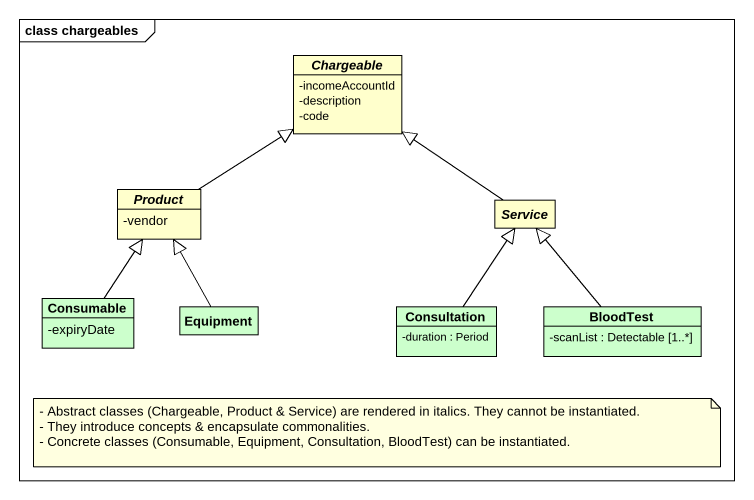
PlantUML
@startuml
mainframe class chargeables
hide circle
hide empty members
skinparam classAttributeIconSize 0
abstract class Chargeable #FFFFCC {
  -incomeAccountId
  -description
  -code
}
abstract class Product #FFFFCC {
  -vendor
}
abstract class Service #FFFFCC
class Consumable #CCFFCC {
  -expiryDate
}
class Equipment #CCFFCC
class Consultation #CCFFCC {
  -duration : Period
}
class BloodTest #CCFFCC {
  -scanList : Detectable [1..*]
}
Product -up-|> Chargeable
Service -up-|> Chargeable
Consumable -up-|> Product
Equipment -up-|> Product
Consultation -up-|> Service
BloodTest -up-|> Service
note as N1
  - Abstract classes (Chargeable, Product & Service) are rendered in italics. They cannot be instantiated.
  - They introduce concepts & encapsulate commonalities.
  - Concrete classes (Consumable, Equipment, Consultation, BloodTest) can be instantiated.
end note
@enduml
